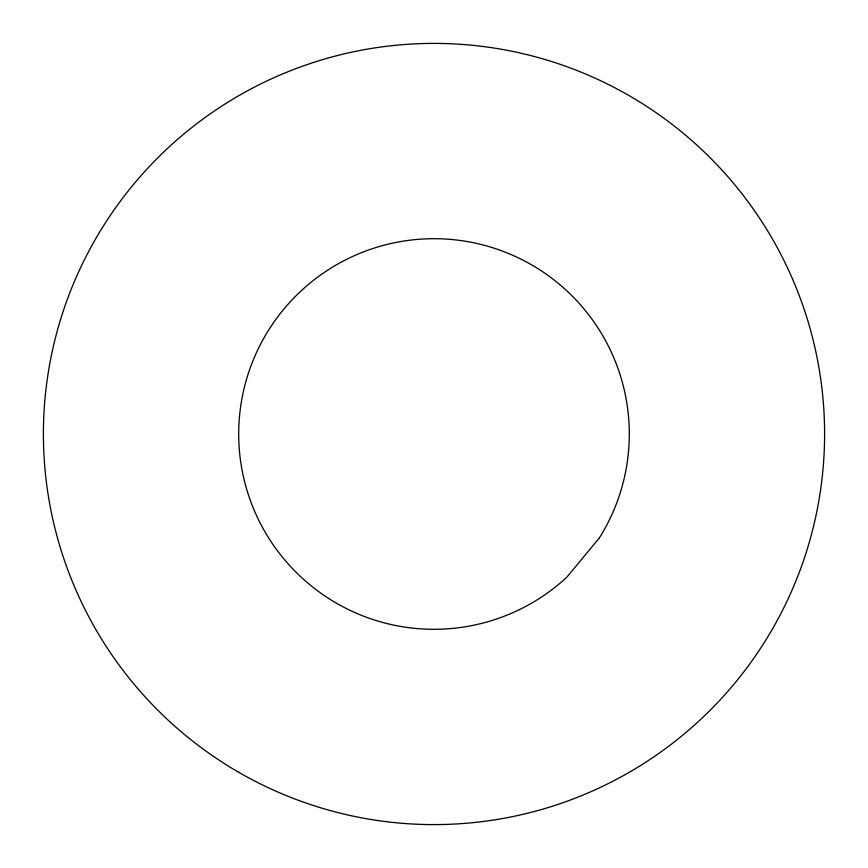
<?xml version="1.0" encoding="UTF-8"?>
<svg xmlns="http://www.w3.org/2000/svg" width="868" height="868" viewBox="0 0 868 868"><rect width="100%" height="100%" fill="white"/><g stroke="black" fill="none" stroke-linecap="round" stroke-linejoin="round"><path stroke-width="1.3" d="M599.365 537.91L566.837 577.166A195.3 195.3 0 0 1 248.107 493.881A195.3 195.3 0 0 1 458.282 240.219A195.3 195.3 0 0 1 599.365 537.91M238.7 772.27A390.6 390.6 0 0 0 824.6 434A390.6 390.6 0 0 0 238.7 95.73A390.6 390.6 0 0 0 238.7 772.27"/></g></svg>
